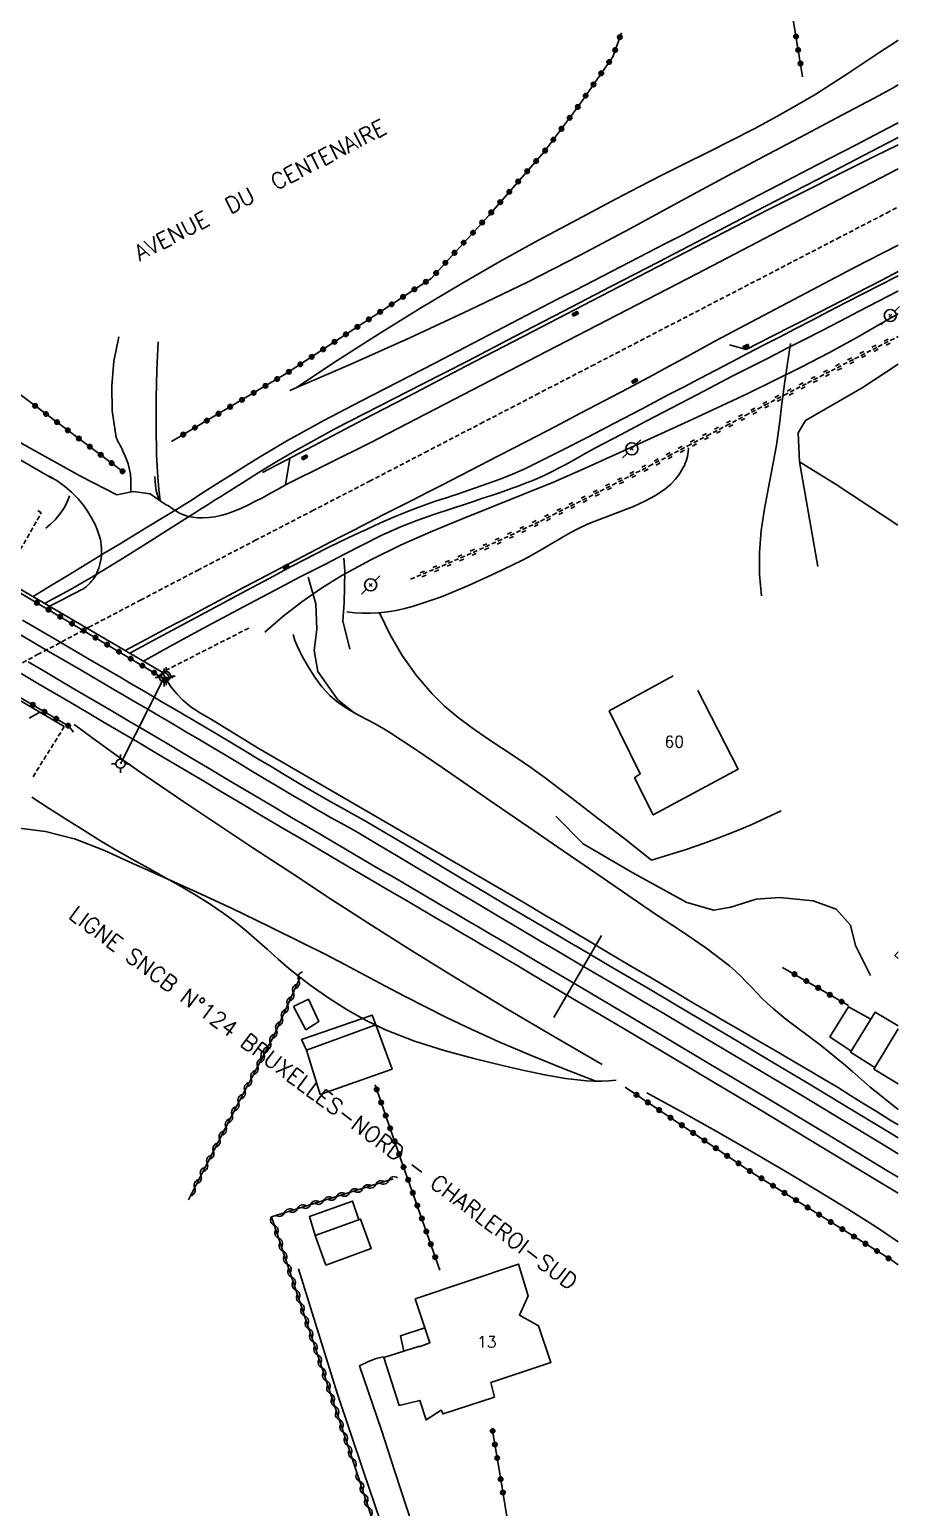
# Model space of a CAD drawing. Header units: millimetres. Extents: x 146997 to 148001, y 141998 to 143001.
# Drawn here: x 147904.6 to 148000.1, y 142667 to 142829.4 of the extents above; entities that cross this region are included whole.
import ezdxf
from ezdxf.enums import TextEntityAlignment as Align

# ---------------------------------------------------------------- set-up
doc = ezdxf.new("R2010")
doc.units = ezdxf.units.MM
doc.linetypes.add('DASHED', pattern=[0.75, 0.5, -0.25])
doc.layers.get('0').update_dxf_attribs({"linetype": 'CONTINUOUS'})
for name, color, linetype in [('W0001', 6, 'DASHED'), ('W0006', 2, 'CONTINUOUS'), ('W0008', 7, 'CONTINUOUS'), ('W0017', 7, 'CONTINUOUS'), ('W0051', 7, 'CONTINUOUS'), ('W0071', 7, 'CONTINUOUS'), ('W0101', 7, 'CONTINUOUS'), ('W0104', 1, 'CONTINUOUS'), ('W0112', 1, 'DASHED'), ('W0120', 7, 'CONTINUOUS'), ('W0211', 2, 'CONTINUOUS'), ('W0214', 2, 'CONTINUOUS'), ('W0220', 5, 'DASHED'), ('W0300', 7, 'CONTINUOUS'), ('W0310', 3, 'CONTINUOUS'), ('W0323', 7, 'CONTINUOUS'), ('W0330', 7, 'CONTINUOUS'), ('W0401', 7, 'CONTINUOUS'), ('W0473', 7, 'CONTINUOUS'), ('W0610', 7, 'CONTINUOUS'), ('W0611', 7, 'CONTINUOUS'), ('W0700', 7, 'CONTINUOUS'), ('W0989', 7, 'CONTINUOUS'), ('W0991', 7, 'CONTINUOUS')]:
    doc.layers.add(name, color=color, linetype=linetype)
doc.styles.get("Standard").update_dxf_attribs({"font": 'romans.shx', "width": 0.85})

# ---------------------------------------------------------------- blocks, each defined once
blk = doc.blocks.new('T610')
for p, q in [((-0.500001, 0), (-1.000002, 0)), ((0, 0.500001), (0, 1.000002)), ((0.500001, 0), (1.000002, 0)), ((0, -0.500001), (0, -1.000002))]:
    blk.add_line(p, q)
blk.add_ellipse((0, 0), major_axis=(-0.353554, 0.353554), ratio=1, start_param=3.926990817, end_param=10.2101761242)
blk = doc.blocks.new('T401')
for p, q in [((-0.3, 0.3), (0, 0.3)), ((-0.3, -0.25), (-0.3, 0.3)), ((-0.3, 0.15), (0, 0.15)), ((-0.3, 0), (0, 0)), ((0, 0.3), (0, -0.25)), ((-0.3, -0.15), (0, -0.15)), ((-0.3, -0.25), (-0.3, -0.3)), ((-0.3, -0.3), (0, -0.3)), ((0, -0.3), (0, -0.25))]:
    blk.add_line(p, q)
blk = doc.blocks.new('T473')
for p, q in [((-0.166667, 0.166667), (0.166667, -0.166667)), ((-0.166667, -0.166667), (0.166667, 0.166667)), ((0.500001, 0.500001), (1.000002, 1.000002)), ((-1.000002, -1.000002), (-0.500001, -0.500001))]:
    blk.add_line(p, q)
blk.add_ellipse((0, 0), major_axis=(0.471405, 0.471405), ratio=1, start_param=5.4977871438, end_param=11.780972451)
blk = doc.blocks.new('t323o')
at = {"color": 0, "linetype": 'Continuous'}
for radius in [0.25, 0.15]:
    blk.add_circle((0, 0), radius, dxfattribs=at)
blk = doc.blocks.new('t310o')
at = {"color": 0, "linetype": 'Continuous'}
for centre, start, end in [((-0.5, 0.38), 216.8699, 323.1304), ((0.5, -0.37), 36.8699, 143.1303)]:
    blk.add_arc(centre, 0.625, start, end, dxfattribs=at)
blk = doc.blocks.new('t220o')
at = {"color": 0, "linetype": 'Continuous'}
for p, q in [((-0.25, 0.25), (0.25, 0.25)), ((-0.25, -0.25), (0.25, -0.25))]:
    blk.add_line(p, q, dxfattribs=at)

msp = doc.modelspace()

# ---------------------------------------------------------------- linework, layer by layer
at = {"layer": 'W0001'}
msp.add_lwpolyline([(147899.84, 142757.7), (147905.48, 142760.71), (147911.11, 142763.71), (147916.76, 142766.69), (147923.04, 142769.97), (147929.33, 142773.23), (147935.62, 142776.49), (147941.92, 142779.75), (147948.01, 142782.91), (147954.1, 142786.07), (147960.2, 142789.24), (147966.29, 142792.4), (147968.98, 142793.79), (147971.67, 142795.19), (147974.37, 142796.59), (147977.06, 142797.98), (147979.75, 142799.38), (147982.45, 142800.77), (147985.14, 142802.17), (147987.83, 142803.57), (147993.27, 142806.39), (147998.71, 142809.21), (148000, 142809.88)], dxfattribs=at)
at = {"layer": 'W0006'}
for points in [[(148000, 142814.05), (147994.27, 142811.1), (147977.96, 142802.58), (147961.43, 142794.05), (147942, 142783.96), (147932.71, 142779.36)], [(147979.92, 142795.18), (147995.13, 142803.18), (148000, 142805.7)]]:
    msp.add_lwpolyline(points, dxfattribs=at)
at = {"layer": 'W0008'}
for points in [[(148000, 142816.72), (147997.44, 142815.45), (147993.56, 142813.52), (147989.69, 142811.59), (147985.83, 142809.64), (147981.99, 142807.67), (147974.62, 142803.85), (147967.25, 142800.04), (147959.88, 142796.22), (147952.52, 142792.4), (147946.93, 142789.48), (147941.35, 142786.57), (147935.76, 142783.64), (147930.18, 142780.71)], [(147983.28, 142794.22), (147985.95, 142795.57), (147988.61, 142796.92), (147991.27, 142798.28), (147993.93, 142799.64), (147998.19, 142801.84), (148000, 142802.78)], [(147915.1, 142761.18), (147917.42, 142762.42), (147919.74, 142763.65), (147922.07, 142764.88), (147924.4, 142766.11), (147927.54, 142767.78), (147930.68, 142769.44), (147933.83, 142771.1), (147936.98, 142772.75), (147938.59, 142773.58), (147940.2, 142774.4), (147941.8, 142775.22), (147943.42, 142776.05), (147945.03, 142776.86), (147946.64, 142777.68), (147948.25, 142778.51), (147949.86, 142779.33), (147952.98, 142780.94), (147956.11, 142782.55), (147959.23, 142784.16), (147962.35, 142785.78), (147965.03, 142787.18), (147967.71, 142788.58), (147970.39, 142789.99), (147973.06, 142791.42), (147974.78, 142792.35), (147976.5, 142793.28), (147978.21, 142794.23), (147979.92, 142795.18)], [(147981.48, 142794.75), (147983.28, 142794.22)], [(147933.17, 142782.26), (147932.71, 142779.36)], [(147906.75, 142780.32), (147907.61, 142779.79), (147908.44, 142779.2), (147909.21, 142778.54), (147909.92, 142777.82), (147910.47, 142777.16), (147910.96, 142776.47), (147911.4, 142775.74), (147911.78, 142774.99), (147912.02, 142774.45), (147912.21, 142773.9), (147912.37, 142773.34), (147912.47, 142772.76), (147912.51, 142772.35), (147912.51, 142771.93), (147912.48, 142771.52), (147912.42, 142771.11), (147912.32, 142770.65), (147912.19, 142770.2), (147912.02, 142769.76), (147911.82, 142769.33), (147911.69, 142769.14), (147911.56, 142768.96), (147911.41, 142768.78), (147911.26, 142768.61), (147911.11, 142768.46), (147910.97, 142768.31), (147910.81, 142768.17), (147910.65, 142768.04), (147910.46, 142767.92), (147910.26, 142767.82), (147910.05, 142767.72), (147909.85, 142767.62), (147909.05, 142767.2), (147908.25, 142766.78), (147907.44, 142766.37), (147906.64, 142765.96)], [(147932.71, 142779.36), (147931.9, 142778.89), (147931.07, 142778.43), (147930.24, 142777.98), (147929.4, 142777.56), (147928.63, 142777.18), (147927.86, 142776.8), (147927.07, 142776.46), (147926.26, 142776.17), (147925.61, 142776), (147924.94, 142775.86), (147924.27, 142775.77), (147923.6, 142775.74), (147923.06, 142775.75), (147922.53, 142775.8), (147922, 142775.9), (147921.49, 142776.05), (147921.05, 142776.25), (147920.64, 142776.51), (147920.25, 142776.78), (147919.85, 142777.04), (147919.61, 142777.18), (147919.37, 142777.31), (147919.13, 142777.46), (147918.92, 142777.65), (147918.83, 142777.78), (147918.75, 142777.93), (147918.69, 142778.08), (147918.64, 142778.23), (147918.51, 142778.73), (147918.42, 142779.24), (147918.37, 142779.75), (147918.36, 142780.26)]]:
    msp.add_lwpolyline(points, dxfattribs=at)
at = {"layer": 'W0017'}
for points in [[(147914.18, 142778.27), (147915.96, 142778.62), (147917.85, 142778.36), (147919.09, 142777.49)], [(147939.77, 142761.33), (147938.99, 142764.43), (147939.14, 142766.41), (147939.22, 142769.89), (147939.12, 142771.31)], [(147935.18, 142769.21), (147936.03, 142766.29), (147936.16, 142763.51), (147935.84, 142761.17), (147936.27, 142758.86), (147938.45, 142755.74), (147940.36, 142754.23)], [(147996.94, 142725.47), (147995.29, 142728.78), (147994.77, 142731), (147993.19, 142732.74), (147990.65, 142733.67), (147986.99, 142734.02), (147984.41, 142733.84), (147981.62, 142732.99), (147979.75, 142732.64), (147976.79, 142733.48), (147970.86, 142736.76), (147965.4, 142739.93), (147962.38, 142742.97)], [(147941.28, 142671), (147938.39, 142679.58), (147934.13, 142693.27)], [(147943.42, 142683.59), (147942.67, 142683.4), (147941.8, 142683.08), (147940.82, 142682.59), (147943.24, 142675.53), (147944.71, 142671)], [(147952.05, 142611.73), (147952.62, 142614.06), (147952.49, 142617.17), (147951.82, 142623.52), (147951.03, 142631.4), (147950.29, 142639.72), (147949, 142646.37), (147946.49, 142655.27), (147943.76, 142663.66), (147941.28, 142671)], [(147944.71, 142671), (147946.6, 142665.18), (147950.15, 142661.87), (147952.46, 142654.01), (147957.66, 142655.64), (147958.56, 142654.6), (147960.56, 142646.24), (147955.33, 142644.47), (147954.3, 142643.4), (147953.96, 142642.78), (147953.88, 142642.15), (147953.84, 142641.08), (147953.89, 142639.16), (147954.63, 142629.81), (147955.86, 142619.68), (147956.29, 142613.95), (147956.39, 142611.89)]]:
    msp.add_lwpolyline(points, dxfattribs=at)
at = {"layer": 'W0051'}
for points in [[(147904.97, 142767.09), (147906.88, 142768.25), (147908.79, 142769.41), (147910.7, 142770.57), (147912.61, 142771.74), (147914.64, 142772.97), (147916.67, 142774.2), (147918.7, 142775.44), (147920.73, 142776.67), (147922.25, 142777.62), (147923.77, 142778.58), (147925.28, 142779.54), (147926.8, 142780.5), (147928.32, 142781.45), (147929.84, 142782.4), (147931.38, 142783.32), (147932.93, 142784.23), (147936.93, 142786.44), (147940.97, 142788.56), (147945.03, 142790.64), (147949.09, 142792.73), (147952.46, 142794.49), (147955.84, 142796.24), (147959.21, 142797.99), (147962.59, 142799.74), (147964.56, 142800.76), (147966.53, 142801.78), (147968.51, 142802.8), (147970.48, 142803.82), (147972.46, 142804.84), (147974.43, 142805.85), (147976.4, 142806.87), (147978.38, 142807.9), (147982.62, 142810.1), (147986.87, 142812.3), (147991.11, 142814.51), (147995.36, 142816.72), (147998.78, 142818.49), (148000, 142819.13)], [(148000, 142817.5), (147997.03, 142815.97), (147991.19, 142812.95), (147985.36, 142809.93), (147979.52, 142806.9), (147973.69, 142803.87), (147968.42, 142801.13), (147963.15, 142798.39), (147957.87, 142795.64), (147952.6, 142792.9), (147947.8, 142790.44), (147942.98, 142788), (147938.19, 142785.53), (147933.45, 142782.93), (147931.57, 142781.83), (147929.71, 142780.68), (147927.87, 142779.51), (147926.02, 142778.35), (147925.56, 142778.06), (147925.1, 142777.77), (147924.64, 142777.48), (147924.19, 142777.19), (147923.73, 142776.89), (147923.27, 142776.6), (147922.81, 142776.31), (147922.35, 142776.02), (147919.74, 142774.37), (147917.14, 142772.72), (147914.52, 142771.08), (147911.88, 142769.48), (147910.48, 142768.67), (147909.08, 142767.88), (147907.67, 142767.1), (147906.24, 142766.34)], [(148000, 142802.33), (147999.83, 142802.24), (147997.97, 142801.29), (147996.12, 142800.33), (147994.26, 142799.38), (147992.4, 142798.42), (147990.54, 142797.46), (147988.69, 142796.5), (147986.94, 142795.59), (147985.2, 142794.69), (147983.45, 142793.78), (147981.71, 142792.87), (147979.97, 142791.96), (147978.22, 142791.05), (147976.48, 142790.14), (147974.74, 142789.23), (147971.79, 142787.69), (147968.85, 142786.14), (147965.9, 142784.61), (147962.94, 142783.1), (147961.62, 142782.43), (147960.31, 142781.77), (147958.98, 142781.12), (147957.63, 142780.52), (147956.29, 142779.98), (147954.93, 142779.49), (147953.57, 142779.02), (147952.21, 142778.54), (147951.6, 142778.34), (147950.99, 142778.14), (147950.38, 142777.94), (147949.77, 142777.74), (147949.17, 142777.55), (147948.56, 142777.34), (147947.95, 142777.13), (147947.35, 142776.91), (147945.92, 142776.35), (147944.49, 142775.76), (147943.07, 142775.14), (147941.66, 142774.51), (147940.21, 142773.84), (147938.76, 142773.14), (147937.32, 142772.43), (147935.88, 142771.71), (147933.38, 142770.42), (147930.9, 142769.09), (147928.43, 142767.76), (147925.95, 142766.43), (147923.36, 142765.05), (147920.77, 142763.66), (147918.18, 142762.28), (147915.59, 142760.89)], [(147917.1, 142760.01), (147919.27, 142761.21), (147921.45, 142762.41), (147923.63, 142763.59), (147925.82, 142764.77), (147928.65, 142766.27), (147931.48, 142767.76), (147934.32, 142769.24), (147937.17, 142770.7), (147939.18, 142771.73), (147941.18, 142772.77), (147943.2, 142773.78), (147945.26, 142774.7), (147947.12, 142775.43), (147949, 142776.09), (147950.9, 142776.71), (147952.79, 142777.35), (147953.47, 142777.58), (147954.16, 142777.81), (147954.85, 142778.04), (147955.53, 142778.27), (147956.22, 142778.5), (147956.9, 142778.74), (147957.58, 142778.98), (147958.26, 142779.23), (147959.06, 142779.54), (147959.85, 142779.85), (147960.63, 142780.18), (147961.41, 142780.54), (147962.08, 142780.87), (147962.75, 142781.21), (147963.41, 142781.56), (147964.06, 142781.92), (147964.72, 142782.29), (147965.37, 142782.65), (147966.02, 142783.01), (147966.68, 142783.37), (147969.49, 142784.86), (147972.31, 142786.35), (147975.12, 142787.83), (147977.94, 142789.3), (147979.9, 142790.31), (147981.85, 142791.32), (147983.81, 142792.32), (147985.77, 142793.32), (147987.74, 142794.32), (147989.7, 142795.32), (147991.65, 142796.33), (147993.61, 142797.33), (147995.72, 142798.43), (147997.84, 142799.53), (147999.95, 142800.63), (148000, 142800.66)], [(147904.54, 142753.72), (147905.72, 142754.39)]]:
    msp.add_lwpolyline(points, dxfattribs=at)
at = {"layer": 'W0071'}
for points in [[(147907.1, 142780.04), (147892.85, 142788.31), (147879.76, 142795.49), (147864.33, 142804.37), (147850.01, 142812.89), (147837.88, 142820.04), (147826.72, 142826.09), (147814.48, 142833.52), (147801.38, 142841.12), (147787.81, 142850.61)], [(147790.89, 142850.71), (147805.64, 142840.45), (147815.53, 142834.25), (147830.3, 142825.64), (147844.04, 142817.74), (147859.7, 142808.86), (147873.15, 142801.25), (147888.3, 142792.87), (147895.84, 142788.49), (147903.74, 142783.91), (147910.17, 142780.32), (147914.18, 142778.27)], [(147914.4, 142795.62), (147913.85, 142792.95), (147913.61, 142790.23), (147913.68, 142787.5), (147914.06, 142784.8), (147914.12, 142784.56), (147914.2, 142784.34), (147914.3, 142784.11), (147914.42, 142783.9), (147914.53, 142783.69), (147914.65, 142783.48), (147914.76, 142783.27), (147914.85, 142783.05), (147915.05, 142782.6), (147915.24, 142782.15), (147915.41, 142781.68), (147915.54, 142781.2), (147915.66, 142780.55), (147915.72, 142779.89), (147915.73, 142779.23), (147915.7, 142778.57)], [(147918.92, 142777.65), (147918.8, 142778.9), (147918.69, 142780.16), (147918.61, 142781.42), (147918.55, 142782.67), (147918.5, 142785.78), (147918.51, 142788.88), (147918.58, 142791.98), (147918.72, 142795.08)]]:
    msp.add_lwpolyline(points, dxfattribs=at)
at = {"layer": 'W0101'}
for points in [[(147975.27, 142758.39), (147968.25, 142754.54)], [(147968.25, 142754.54), (147971.67, 142747.63), (147971.05, 142747.19), (147973.1, 142743.1), (147982.41, 142748.12), (147977.97, 142756.78)], [(148000, 142719.61), (147997.31, 142715.19)], [(147997.31, 142715.19), (148000, 142713.57)]]:
    msp.add_lwpolyline(points, dxfattribs=at)
msp.add_lwpolyline([(147946.96, 142689.97), (147958.29, 142693.77), (147959.37, 142690.28), (147958.4, 142688.16), (147960.49, 142687), (147961.86, 142682.95), (147955.26, 142680.76), (147955.64, 142679.16), (147950, 142677.31), (147949.79, 142677.74), (147948.15, 142676.66), (147947.44, 142678.8), (147945.18, 142678.25), (147943.5, 142683.51), (147947.32, 142684.71), (147947.49, 142684.73), (147948.56, 142685.14)], close=True, dxfattribs=at)
at = {"layer": 'W0104'}
for points in [[(148000, 142728.06), (147999.63, 142727.68), (148000, 142727.33)], [(147934.92, 142719.51), (147936.37, 142720.43), (147935.21, 142722.87), (147933.58, 142722.08)], [(147933.58, 142722.08), (147934.92, 142719.51)], [(147994.82, 142717.15), (147992.5, 142718.75), (147994.52, 142722.04), (147996.99, 142720.67)], [(148000, 142719.93), (147997.46, 142721.44), (147994.77, 142717.06), (147997.43, 142715.38)], [(147935.01, 142717.27), (147942.64, 142720.06)], [(147935.97, 142696.93), (147935.33, 142698.99), (147940.07, 142700.7), (147940.75, 142698.65)], [(147945.68, 142684.2), (147945.32, 142685.91), (147948.02, 142686.77)]]:
    msp.add_lwpolyline(points, dxfattribs=at)
for points in [[(147936.52, 142712.39), (147944.41, 142715.19), (147942.64, 142720.06), (147942.23, 142721.12), (147934.46, 142718.43), (147935.01, 142717.27)], [(147937.12, 142693.66), (147942.12, 142695.48), (147940.95, 142698.72), (147935.97, 142696.93)]]:
    msp.add_lwpolyline(points, close=True, dxfattribs=at)
at = {"layer": 'W0112'}
for points in [[(147901.71, 142768.99), (147905.88, 142776.27), (147905.5, 142776.53)], [(147928.66, 142763.62), (147919.17, 142758.79)], [(147908.41, 142752.81), (147904.97, 142747.3)]]:
    msp.add_lwpolyline(points, dxfattribs=at)
at = {"layer": 'W0120'}
for points in [[(147919.17, 142758.79), (147901.71, 142768.99)], [(147891.06, 142763), (147908.41, 142752.81)]]:
    msp.add_lwpolyline(points, dxfattribs=at)
at = {"layer": 'W0211'}
for points in [[(147933.17, 142789.73), (147939.79, 142792.56), (147946.35, 142795.5), (147952.88, 142798.53), (147959.36, 142801.66), (147965, 142804.54), (147970.6, 142807.52), (147976.16, 142810.55), (147981.74, 142813.55), (147985.78, 142815.7), (147989.83, 142817.84), (147993.87, 142819.99), (147997.9, 142822.14), (147999.44, 142822.97), (148000, 142823.28)], [(147939.42, 142765.41), (147940.3, 142765.31), (147941.17, 142765.26), (147942.05, 142765.26), (147942.93, 142765.3), (147943.9, 142765.41), (147944.87, 142765.56), (147945.82, 142765.77), (147946.76, 142766.02), (147949.82, 142767.07), (147952.81, 142768.3), (147955.75, 142769.65), (147958.65, 142771.06), (147959.43, 142771.46), (147960.19, 142771.88), (147960.95, 142772.32), (147961.7, 142772.77), (147962.45, 142773.22), (147963.2, 142773.66), (147963.96, 142774.09), (147964.73, 142774.5), (147965.94, 142775.07), (147967.18, 142775.57), (147968.42, 142776.04), (147969.67, 142776.5), (147970.92, 142776.99), (147972.15, 142777.55), (147973.34, 142778.2), (147974.46, 142778.96), (147975.03, 142779.45), (147975.55, 142780), (147976, 142780.61), (147976.39, 142781.25), (147976.51, 142781.49), (147976.61, 142781.73), (147976.71, 142781.97), (147976.78, 142782.22), (147976.85, 142782.48), (147976.9, 142782.73), (147976.94, 142782.99), (147976.95, 142783.26), (147976.95, 142783.3), (147976.95, 142783.35), (147976.94, 142783.39), (147976.92, 142783.43)], [(147919.17, 142758.79), (147919.63, 142757.95), (147920.16, 142757.15), (147920.75, 142756.4), (147921.42, 142755.71), (147922.34, 142754.94), (147923.35, 142754.28), (147924.38, 142753.68), (147925.4, 142753.07), (147929.7, 142750.45), (147934.05, 142747.9), (147938.42, 142745.39), (147942.77, 142742.86), (147944.78, 142741.69), (147946.79, 142740.52), (147948.81, 142739.35), (147950.82, 142738.18), (147952.83, 142737.01), (147954.84, 142735.83), (147956.85, 142734.66), (147958.86, 142733.48), (147961.19, 142732.11), (147963.53, 142730.73), (147965.86, 142729.35), (147968.19, 142727.96), (147970.52, 142726.58), (147972.85, 142725.2), (147975.19, 142723.82), (147977.52, 142722.44), (147979.31, 142721.39), (147981.1, 142720.35), (147982.89, 142719.31), (147984.68, 142718.27), (147986.48, 142717.23), (147988.27, 142716.18), (147990.05, 142715.13), (147991.84, 142714.08), (147993.31, 142713.19), (147994.76, 142712.29), (147996.22, 142711.39), (147997.67, 142710.48), (147999.13, 142709.58), (148000, 142709.05)], [(147967.48, 142715.68), (147962.23, 142718.73), (147957.01, 142721.82), (147951.82, 142724.96), (147946.65, 142728.15), (147942.24, 142730.93), (147937.85, 142733.76), (147933.49, 142736.62), (147929.13, 142739.49), (147926.59, 142741.16), (147924.05, 142742.85), (147921.52, 142744.54), (147919.01, 142746.26), (147916.61, 142747.93), (147914.23, 142749.61), (147911.85, 142751.32), (147909.49, 142753.04)]]:
    msp.add_lwpolyline(points, dxfattribs=at)
at = {"layer": 'W0214'}
for points in [[(148000, 142828.21), (147999.72, 142828.03), (147997.96, 142826.88), (147996.22, 142825.71), (147994.47, 142824.54), (147992.71, 142823.39), (147990.93, 142822.26), (147989.12, 142821.19), (147986.66, 142819.8), (147984.16, 142818.47), (147981.65, 142817.17), (147979.12, 142815.9), (147976.58, 142814.64), (147974.05, 142813.38), (147971.53, 142812.1), (147969.03, 142810.79), (147964.76, 142808.51), (147960.5, 142806.22), (147956.26, 142803.88), (147952.06, 142801.47), (147947.46, 142798.72), (147942.9, 142795.9), (147938.38, 142793.01), (147933.9, 142790.06)], [(147906.37, 142774.61), (147906.9, 142775.05), (147907.39, 142775.53), (147907.84, 142776.05), (147908.24, 142776.6), (147908.47, 142776.96), (147908.66, 142777.34), (147908.83, 142777.74), (147908.96, 142778.15)], [(148000, 142710.76), (147999.96, 142710.79), (147998.94, 142711.58), (147997.93, 142712.39), (147996.93, 142713.22), (147995.95, 142714.06), (147994.97, 142714.91), (147993.99, 142715.75), (147992.99, 142716.59), (147991.99, 142717.41), (147991.28, 142717.97), (147990.56, 142718.51), (147989.83, 142719.05), (147989.1, 142719.59), (147988.38, 142720.13), (147987.66, 142720.68), (147986.95, 142721.25), (147986.26, 142721.83), (147985.63, 142722.39), (147985.03, 142722.98), (147984.45, 142723.58), (147983.87, 142724.19), (147983.29, 142724.79), (147982.7, 142725.39), (147982.09, 142725.97), (147981.45, 142726.52), (147978.87, 142728.51), (147976.18, 142730.35), (147973.46, 142732.14), (147970.77, 142733.95), (147966.99, 142736.56), (147963.21, 142739.17), (147959.42, 142741.77), (147955.63, 142744.37), (147952.77, 142746.33), (147949.91, 142748.31), (147947.05, 142750.26), (147944.15, 142752.17), (147943.33, 142752.67), (147942.49, 142753.13), (147941.64, 142753.58), (147940.79, 142754.03), (147939.95, 142754.49), (147939.12, 142755), (147938.33, 142755.57), (147937.59, 142756.2), (147936.69, 142757.17), (147935.91, 142758.23), (147935.22, 142759.35), (147934.57, 142760.48), (147934.26, 142761.07), (147933.98, 142761.67), (147933.74, 142762.28), (147933.53, 142762.91)], [(147904.85, 142745.05), (147906.75, 142743.81), (147908.66, 142742.59), (147910.58, 142741.38), (147912.5, 142740.19), (147914.18, 142739.19), (147915.87, 142738.23), (147917.57, 142737.29), (147919.28, 142736.35), (147920.98, 142735.39), (147922.66, 142734.41), (147924.32, 142733.38), (147925.93, 142732.29), (147927.19, 142731.36), (147928.39, 142730.38), (147929.57, 142729.35), (147930.72, 142728.31), (147931.88, 142727.27), (147933.05, 142726.25), (147934.26, 142725.27), (147935.51, 142724.34), (147937.47, 142722.99), (147939.48, 142721.71), (147941.55, 142720.54), (147943.7, 142719.5), (147946.87, 142718.25), (147950.12, 142717.24), (147953.4, 142716.36), (147956.69, 142715.55), (147958.93, 142715.03), (147961.18, 142714.55), (147963.46, 142714.16), (147965.75, 142713.9), (147966.57, 142713.86), (147967.39, 142713.85), (147968.21, 142713.89), (147969.02, 142713.96)]]:
    msp.add_lwpolyline(points, dxfattribs=at)
at = {"layer": 'W0220'}
msp.add_lwpolyline([(147946.43, 142768.99), (147949.19, 142770.15), (147951.94, 142771.33), (147954.67, 142772.55), (147957.39, 142773.8), (147960.7, 142775.38), (147963.99, 142777.01), (147967.26, 142778.66), (147970.53, 142780.33), (147972.65, 142781.42), (147974.77, 142782.52), (147976.89, 142783.64), (147979, 142784.75), (147981.12, 142785.87), (147983.23, 142786.99), (147985.34, 142788.1), (147987.46, 142789.21), (147990.04, 142790.54), (147992.62, 142791.88), (147995.21, 142793.2), (147997.79, 142794.53), (148000, 142795.66)], dxfattribs=at)
at = {"layer": 'W0300'}
for points in [[(148000, 142798.16), (147998.56, 142797.32), (147995.52, 142795.58), (147992.44, 142793.89), (147989.33, 142792.27), (147983.41, 142789.37), (147977.44, 142786.58), (147971.45, 142783.84), (147965.45, 142781.12), (147962.13, 142779.67), (147958.77, 142778.29), (147955.41, 142776.94), (147952.04, 142775.6), (147948.68, 142774.21), (147945.35, 142772.74), (147942.08, 142771.14), (147938.88, 142769.4), (147936.65, 142768.02), (147934.49, 142766.52), (147932.42, 142764.91), (147930.44, 142763.18)], [(147984.98, 142767.17), (147984.75, 142769.5), (147984.76, 142771.92), (147984.96, 142774.33), (147985.32, 142776.72), (147985.75, 142779.05), (147986.2, 142781.37), (147986.62, 142783.71), (147986.95, 142786.05), (147987.23, 142788.27), (147987.52, 142790.47), (147987.83, 142792.68), (147988.17, 142794.88)], [(147972.9, 142738.15), (147970, 142740.43), (147967.08, 142742.69), (147964.15, 142744.94), (147961.22, 142747.18), (147959.65, 142748.32), (147958.05, 142749.4), (147956.44, 142750.46), (147954.83, 142751.52), (147953.23, 142752.63), (147951.67, 142753.8), (147950.18, 142755.06), (147948.79, 142756.43), (147947.06, 142758.45), (147945.52, 142760.61), (147944.18, 142762.9), (147943.04, 142765.31)], [(147987.14, 142743.56), (147985.51, 142742.78), (147983.85, 142742.03), (147982.17, 142741.32), (147980.48, 142740.65), (147978.61, 142739.96), (147976.72, 142739.31), (147974.82, 142738.71), (147972.9, 142738.15)], [(147903.46, 142741.67), (147906.34, 142741.29), (147909.65, 142740.44), (147912.83, 142739.2), (147915.92, 142737.78), (147918.99, 142736.4), (147922.97, 142734.64), (147926.92, 142732.78), (147930.83, 142730.88), (147934.74, 142728.96), (147936.98, 142727.84), (147939.2, 142726.69), (147941.41, 142725.52), (147943.62, 142724.35), (147945.84, 142723.18), (147948.06, 142722.03), (147950.3, 142720.91), (147952.56, 142719.83), (147956.07, 142718.23), (147959.61, 142716.71), (147963.18, 142715.25), (147966.77, 142713.86)], [(147972.38, 142712.58), (147976.33, 142710.43), (147980.25, 142708.24), (147984.14, 142706.01), (147988.01, 142703.73), (147991.23, 142701.8), (147994.44, 142699.85), (147997.61, 142697.84), (148000, 142696.22)]]:
    msp.add_lwpolyline(points, dxfattribs=at)
at = {"layer": 'W0310'}
for points in [[(147922.06, 142700.82), (147922.26, 142701.26), (147927.35, 142711.14), (147931.41, 142718.83), (147934.32, 142725.3)], [(147944.54, 142703.12), (147931.16, 142698.98)], [(147931.16, 142698.98), (147939.74, 142673.29), (147940.5, 142671)], [(147940.5, 142671), (147946.74, 142652.11), (147948.51, 142645.95), (147949.28, 142642.58), (147949.58, 142640.8), (147949.78, 142639.74)]]:
    msp.add_lwpolyline(points, dxfattribs=at)
at = {"layer": 'W0323'}
for points in [[(147914.84, 142780.83), (147896.51, 142794.55), (147886.11, 142801.16), (147874.88, 142807), (147854.51, 142819.35), (147832.99, 142832.61), (147817.85, 142843.11), (147807.46, 142849.34), (147801.88, 142852.82), (147793.88, 142856.32), (147788.51, 142860.25), (147783.78, 142864.05), (147774.95, 142869.84), (147760.3, 142878.33)], [(147989.5, 142824.16), (147987.2, 142838.1)], [(147920.17, 142784.11), (147932.77, 142791.58), (147948.69, 142802.03), (147955.02, 142808.96), (147961.12, 142815.94), (147964.94, 142821.05), (147968.64, 142826.37), (147969.59, 142828.99)], [(147901.52, 142768.72), (147919.64, 142757.92)], [(147890.61, 142763.2), (147891.39, 142763.14), (147908.89, 142752.87), (147909.42, 142752.2)], [(147994.52, 142722.18), (147987.3, 142726.36)], [(147949.65, 142693.11), (147947.03, 142700.62), (147945.38, 142705.27), (147942.54, 142713.45)], [(148000, 142693.7), (147999.18, 142694.26), (147984.04, 142703.77), (147970.01, 142713.2)], [(147955.41, 142675.71), (147956.19, 142671)], [(147956.19, 142671), (147956.82, 142667.2)], [(147961.89, 142640.12), (147958.66, 142656.18), (147956.82, 142667.2)]]:
    msp.add_lwpolyline(points, dxfattribs=at)
at = {"layer": 'W0330'}
for points in [[(147989.17, 142781.89), (147989, 142785.09), (147989.82, 142786.44), (147996.05, 142790.02), (148000, 142792.6)], [(147991.15, 142770.38), (147989.17, 142781.89)], [(147999.95, 142774.94), (147993.19, 142779.39), (147989.17, 142781.89)]]:
    msp.add_lwpolyline(points, dxfattribs=at)
at = {"layer": 'W0611'}
for points in [[(147919.37, 142758.2), (147914.58, 142748.73)], [(147962.17, 142720.86), (147967.42, 142729.85)]]:
    msp.add_lwpolyline(points, dxfattribs=at)
at = {"layer": 'W0700'}
for points in [[(147941.38, 142742.48), (147940.65, 142742.9), (147939.9, 142743.31), (147939.16, 142743.73), (147938.42, 142744.14), (147937.68, 142744.55), (147936.93, 142744.97), (147936.2, 142745.39), (147935.46, 142745.82), (147934.01, 142746.68), (147932.56, 142747.54), (147931.11, 142748.41), (147929.66, 142749.28), (147928.22, 142750.15), (147926.77, 142751.02), (147925.32, 142751.89), (147923.87, 142752.75), (147922.71, 142753.43), (147921.56, 142754.11), (147920.4, 142754.79), (147919.24, 142755.47), (147918.08, 142756.15), (147916.92, 142756.83), (147915.76, 142757.51), (147914.6, 142758.19), (147911.01, 142760.3), (147907.41, 142762.4), (147903.81, 142764.51)], [(147940.63, 142741.18), (147939.89, 142741.6), (147939.15, 142742.02), (147938.4, 142742.43), (147937.66, 142742.84), (147936.92, 142743.26), (147936.17, 142743.68), (147935.44, 142744.1), (147934.7, 142744.53), (147933.25, 142745.39), (147931.8, 142746.25), (147930.35, 142747.12), (147928.9, 142747.99), (147927.45, 142748.86), (147926.01, 142749.73), (147924.56, 142750.59), (147923.1, 142751.46), (147921.95, 142752.14), (147920.79, 142752.82), (147919.63, 142753.5), (147918.48, 142754.18), (147917.32, 142754.86), (147916.16, 142755.54), (147915, 142756.21), (147913.84, 142756.89), (147910.25, 142759), (147906.65, 142761.11), (147903.05, 142763.22)], [(147904.44, 142759.92), (147906.26, 142758.85), (147908.09, 142757.77), (147909.91, 142756.7), (147911.73, 142755.63), (147913.56, 142754.56), (147915.38, 142753.49), (147917.2, 142752.41), (147919.51, 142751.05), (147921.82, 142749.68), (147924.13, 142748.31), (147926.44, 142746.94), (147928.75, 142745.57), (147931.06, 142744.2), (147933.37, 142742.83), (147935.69, 142741.46), (147937.49, 142740.4), (147939.29, 142739.35), (147941.09, 142738.29), (147942.89, 142737.24), (147944.7, 142736.18), (147946.5, 142735.13), (147948.3, 142734.08), (147950.1, 142733.02), (147951.38, 142732.27), (147952.66, 142731.52), (147953.93, 142730.77), (147955.21, 142730.02), (147956.49, 142729.27), (147957.77, 142728.52), (147959.04, 142727.77), (147960.32, 142727.02)], [(147903.68, 142758.63), (147905.5, 142757.55), (147907.32, 142756.48), (147909.15, 142755.41), (147910.97, 142754.34), (147912.79, 142753.27), (147914.62, 142752.2), (147916.44, 142751.12), (147918.75, 142749.76), (147921.06, 142748.39), (147923.37, 142747.02), (147925.68, 142745.64), (147927.99, 142744.27), (147930.3, 142742.9), (147932.61, 142741.53), (147934.92, 142740.17), (147936.72, 142739.11), (147938.53, 142738.05), (147940.33, 142737), (147942.13, 142735.95), (147943.94, 142734.89), (147945.74, 142733.84), (147947.54, 142732.78), (147949.34, 142731.73), (147950.62, 142730.98), (147951.9, 142730.23), (147953.17, 142729.48), (147954.45, 142728.73), (147955.73, 142727.98), (147957, 142727.23), (147958.28, 142726.48), (147959.55, 142725.73)], [(148000, 142707.65), (147998.67, 142708.46), (147994.55, 142710.95), (147990.25, 142713.53), (147985.93, 142716.11), (147981.61, 142718.68), (147977.28, 142721.24), (147975.01, 142722.58), (147972.75, 142723.92), (147970.48, 142725.25), (147968.21, 142726.58), (147965.93, 142727.91), (147963.66, 142729.25), (147961.4, 142730.58), (147959.13, 142731.92), (147956.91, 142733.24), (147954.69, 142734.56), (147952.47, 142735.88), (147950.26, 142737.2), (147948.04, 142738.53), (147945.83, 142739.85), (147943.61, 142741.16), (147941.38, 142742.48)], [(148000, 142705.89), (147997.9, 142707.17), (147993.78, 142709.66), (147989.47, 142712.25), (147985.16, 142714.82), (147980.84, 142717.39), (147976.52, 142719.95), (147974.25, 142721.29), (147971.98, 142722.62), (147969.71, 142723.96), (147967.44, 142725.29), (147965.17, 142726.62), (147962.9, 142727.96), (147960.63, 142729.29), (147958.36, 142730.63), (147956.15, 142731.95), (147953.93, 142733.27), (147951.71, 142734.59), (147949.5, 142735.91), (147947.29, 142737.23), (147945.07, 142738.55), (147942.85, 142739.87), (147940.63, 142741.18)], [(147960.32, 142727.02), (147965, 142724.25), (147969.68, 142721.48), (147974.36, 142718.71), (147979.03, 142715.92), (147985.61, 142711.98), (147992.18, 142708.03), (147998.75, 142704.07), (148000, 142703.31)], [(147959.55, 142725.73), (147964.23, 142722.96), (147968.91, 142720.19), (147973.59, 142717.42), (147978.26, 142714.64), (147984.84, 142710.7), (147991.41, 142706.74), (147997.97, 142702.78), (148000, 142701.55)]]:
    msp.add_lwpolyline(points, dxfattribs=at)

# ---------------------------------------------------------------- block references
at = {"layer": 'W0220'}
for p, rotation in [((147997.45, 142794.36), 27.15651365336906), ((147998.79, 142795.04), 27.15487185495144), ((147994.78, 142792.99), 27.19521183432149), ((147996.12, 142793.67), 27.15651365336906), ((147990.78, 142790.93), 27.27454459735342), ((147992.12, 142791.61), 27.27454459735342), ((147993.45, 142792.3), 27.19521183432149), ((147988.12, 142789.55), 27.39451171088493), ((147989.45, 142790.24), 27.39451171088493), ((147985.46, 142788.16), 27.57079515837249), ((147986.79, 142788.86), 27.57079515837249), ((147981.48, 142786.06), 27.86814597999346), ((147982.8, 142786.76), 27.86814597999346), ((147984.13, 142787.46), 27.75616504790475), ((147978.83, 142784.66), 27.85431557222691), ((147980.15, 142785.36), 27.90673688432149), ((147976.17, 142783.26), 27.71088496410254), ((147977.5, 142783.96), 27.85431557222691), ((147972.18, 142781.18), 27.20387899395999), ((147973.52, 142781.87), 27.49407208049381), ((147974.85, 142782.56), 27.71088496410254), ((147969.51, 142779.81), 27.0094695420935), ((147970.85, 142780.49), 27.20387899395999), ((147966.84, 142778.45), 26.81588529140693), ((147968.18, 142779.13), 27.0094695420935), ((147962.82, 142776.43), 26.31976835643003), ((147964.16, 142777.1), 26.81588529140693), ((147965.5, 142777.77), 26.81588529140693), ((147960.13, 142775.11), 25.52119932587746), ((147961.47, 142775.76), 26.31976835643003), ((147956.06, 142773.19), 24.71996031118749), ((147957.42, 142773.82), 25.52119932587746), ((147958.77, 142774.46), 25.52119932587746), ((147951.95, 142771.34), 24.04132359136854), ((147953.32, 142771.95), 24.04132359136854), ((147954.69, 142772.56), 24.71996031118749), ((147949.2, 142770.15), 23.36268624091093), ((147950.58, 142770.74), 23.36268624091093), ((147947.82, 142769.57), 22.68404825965295)]:
    msp.add_blockref('t220o', p, dxfattribs=dict(at, rotation=rotation))
at = {"layer": 'W0310'}
for p, rotation in [((147933.55, 142723.58), 65.7965465893549), ((147934.16, 142724.95), 65.7965465893549), ((147932.93, 142722.21), 65.7965465893549), ((147932.32, 142720.84), 65.7965465893549), ((147931.7, 142719.47), 65.7965465893549), ((147931.04, 142718.13), 62.13152219359704), ((147929.64, 142715.48), 62.13152219359704), ((147930.34, 142716.8), 62.13152219359704), ((147928.94, 142714.15), 62.13152219359704), ((147928.24, 142712.82), 62.13152219359704), ((147927.54, 142711.5), 62.13152219359704), ((147926.84, 142710.17), 62.75966477786731), ((147925.47, 142707.5), 62.75966477786731), ((147926.16, 142708.83), 62.75966477786731), ((147924.79, 142706.17), 62.75966477786731), ((147924.1, 142704.83), 62.75966477786731), ((147923.41, 142703.5), 62.75966477786731), ((147944.05, 142702.97), 197.1701022374635), ((147922.73, 142702.16), 62.75966477786731), ((147939.75, 142701.64), 197.1701022374635), ((147941.19, 142702.08), 197.1701022374635), ((147942.62, 142702.53), 197.1701022374635), ((147934.02, 142699.87), 197.1701022374635), ((147935.45, 142700.31), 197.1701022374635), ((147936.89, 142700.75), 197.1701022374635), ((147938.32, 142701.2), 197.1701022374635), ((147931.47, 142698.03), 288.4786272528738), ((147932.59, 142699.43), 197.1701022374635), ((147931.95, 142696.61), 288.4786272528738), ((147932.42, 142695.19), 288.4786272528738), ((147932.9, 142693.77), 288.4786272528738), ((147933.37, 142692.34), 288.4786272528738), ((147933.85, 142690.92), 288.4786272528738), ((147934.33, 142689.5), 288.4786272528738), ((147934.8, 142688.07), 288.4786272528738), ((147935.28, 142686.65), 288.4786272528738), ((147935.75, 142685.23), 288.4786272528738), ((147936.23, 142683.81), 288.4786272528738), ((147936.7, 142682.38), 288.4786272528738), ((147937.18, 142680.96), 288.4786272528738), ((147937.65, 142679.54), 288.4786272528738), ((147938.13, 142678.12), 288.4786272528738), ((147938.6, 142676.69), 288.4786272528738), ((147939.08, 142675.27), 288.4786272528738), ((147939.56, 142673.85), 288.4786272528738), ((147940.03, 142672.42), 288.2968673987264), ((147940.86, 142669.91), 288.2968673987572), ((147941.33, 142668.49), 288.2968673987572), ((147941.8, 142667.06), 288.2968673987572)]:
    msp.add_blockref('t310o', p, dxfattribs=dict(at, rotation=rotation))
at = {"layer": 'W0323'}
for p, rotation in [((147969.42, 142828.53), 70.00324238336277), ((147988.77, 142828.6), 99.3999072704034), ((147968.91, 142827.12), 70.00324238336277), ((147989.01, 142827.12), 99.3999072704034), ((147968.24, 142825.8), 55.23044294591508), ((147989.26, 142825.64), 99.3999072704034), ((147966.53, 142823.33), 55.23044294591508), ((147967.38, 142824.56), 55.23044294591508), ((147965.67, 142822.1), 55.23044294591508), ((147964.81, 142820.87), 53.22346758549742), ((147963.01, 142818.47), 53.22346758549742), ((147963.91, 142819.67), 53.22346758549742), ((147962.12, 142817.27), 53.22346758549742), ((147961.22, 142816.07), 53.22346758549742), ((147959.25, 142813.8), 48.8239627432372), ((147960.24, 142814.93), 48.8239627432372), ((147958.26, 142812.67), 48.8239627432372), ((147956.29, 142810.41), 48.8239627432372), ((147957.28, 142811.54), 48.8239627432372), ((147955.3, 142809.28), 48.8239627432372), ((147953.29, 142807.06), 47.59942616602358), ((147954.3, 142808.17), 47.59942616602358), ((147952.27, 142805.96), 47.59942616602358), ((147950.25, 142803.74), 47.59942616602358), ((147951.26, 142804.85), 47.59942616602358), ((147949.24, 142802.63), 47.59942616602358), ((147946.86, 142800.83), 33.29956844885052), ((147948.12, 142801.65), 33.29956844885052), ((147944.36, 142799.18), 33.29956844885052), ((147945.61, 142800.01), 33.29956844885052), ((147941.85, 142797.54), 33.29956844885052), ((147943.1, 142798.36), 33.29956844885052), ((147939.34, 142795.89), 33.29956844885052), ((147940.6, 142796.71), 33.29956844885052), ((147936.83, 142794.24), 33.29956844885052), ((147938.09, 142795.07), 33.29956844885052), ((147934.33, 142792.6), 33.29956844885052), ((147935.58, 142793.42), 33.29956844885052), ((147931.79, 142790.99), 30.63420791717433), ((147933.07, 142791.77), 33.29956844885052), ((147929.21, 142789.47), 30.63420791717433), ((147930.5, 142790.23), 30.63420791717433), ((147905.2, 142788.04), 143.2021649252766), ((147926.63, 142787.94), 30.63420791717433), ((147927.92, 142788.7), 30.63420791717433), ((147906.4, 142787.14), 143.2021649252766), ((147907.6, 142786.24), 143.2021649252766), ((147924.05, 142786.41), 30.63420791717433), ((147925.34, 142787.17), 30.63420791717433), ((147908.8, 142785.35), 143.2021649252766), ((147910.01, 142784.45), 143.2021649252766), ((147921.47, 142784.88), 30.63420791717433), ((147922.76, 142785.64), 30.63420791717433), ((147911.21, 142783.55), 143.2021649252766), ((147912.41, 142782.65), 143.2021649252766), ((147913.61, 142781.75), 143.2021649252766), ((147914.81, 142780.85), 143.2021649252766), ((147905.39, 142766.41), 329.2053285260814), ((147906.68, 142765.65), 329.2053285260814), ((147907.96, 142764.88), 329.2053285260814), ((147909.25, 142764.11), 329.2053285260814), ((147910.54, 142763.34), 329.2053285260814), ((147911.83, 142762.57), 329.2053285260814), ((147913.12, 142761.81), 329.2053285260814), ((147914.41, 142761.04), 329.2053285260814), ((147915.69, 142760.27), 329.2053285260814), ((147916.98, 142759.5), 329.2053285260814), ((147918.27, 142758.73), 329.2053285260814), ((147919.56, 142757.97), 329.2053285260814), ((147904.95, 142755.19), 329.5812920280391), ((147906.24, 142754.43), 329.5812920280391), ((147907.53, 142753.67), 329.5812920280391), ((147908.83, 142752.91), 329.5812920280391), ((147988.6, 142725.61), 149.8825807572585), ((147989.9, 142724.86), 149.8825807572585), ((147991.2, 142724.11), 149.8825807572585), ((147992.49, 142723.35), 149.8825807572585), ((147993.79, 142722.6), 149.8825807572585), ((147942.72, 142712.94), 109.1067208378874), ((147943.21, 142711.52), 109.1067208378874), ((147971.25, 142712.36), 146.1021628532322), ((147972.5, 142711.53), 146.1021628532322), ((147943.7, 142710.1), 109.1067208378874), ((147973.74, 142710.69), 146.1021628532322), ((147974.99, 142709.85), 146.1021628532322), ((147944.19, 142708.69), 109.1067208378874), ((147976.23, 142709.02), 146.1021628532322), ((147977.48, 142708.18), 146.1021628532322), ((147944.69, 142707.27), 109.1067208378874), ((147978.72, 142707.35), 146.1021628532322), ((147979.97, 142706.51), 146.1021628532322), ((147945.18, 142705.85), 109.1067208378874), ((147981.21, 142705.67), 146.1021628532322), ((147982.46, 142704.84), 146.1021628532322), ((147945.67, 142704.44), 109.5906147166466), ((147983.7, 142704), 146.1021628532322), ((147984.97, 142703.19), 147.8632031263527), ((147946.18, 142703.02), 109.5906147166466), ((147946.68, 142701.61), 109.5906147166466), ((147986.24, 142702.39), 147.8632031263527), ((147987.51, 142701.59), 147.8632031263527), ((147947.18, 142700.2), 109.1941059616916), ((147988.78, 142700.8), 147.8632031263527), ((147990.05, 142700), 147.8632031263527), ((147947.67, 142698.78), 109.1941059616916), ((147991.32, 142699.2), 147.8632031263527), ((147992.59, 142698.4), 147.8632031263527), ((147948.17, 142697.36), 109.1941059616916), ((147993.86, 142697.61), 147.8632031263527), ((147995.13, 142696.81), 147.8632031263527), ((147948.66, 142695.95), 109.1941059616916), ((147996.4, 142696.01), 147.8632031263527), ((147997.67, 142695.21), 147.8632031263527), ((147949.15, 142694.53), 109.1941059616916), ((147998.94, 142694.41), 147.8632031263527), ((147955.46, 142675.44), 279.4055126062618), ((147955.7, 142673.96), 279.4055126062618), ((147955.95, 142672.48), 279.4055126062618), ((147956.33, 142670.16), 279.4055126063211), ((147956.58, 142668.68), 279.4055126063211)]:
    msp.add_blockref('t323o', p, dxfattribs=dict(at, rotation=rotation))
at = {"layer": 'W0401'}
for p, rotation in [((147964.47, 142798.28), 117.3749603780589), ((147983.33, 142794.41), 296.7868860994772), ((147971.13, 142790.63), 298.0230956977361), ((147934.73, 142782.51), 117.6848597210807), ((147932.82, 142770.23), 297.7675031888051)]:
    msp.add_blockref('T401', p, dxfattribs=dict(at, rotation=rotation))
at = {"layer": 'W0473'}
for p in [(147999.13, 142797.95), (147970.73, 142783.32), (147942.06, 142768.37)]:
    msp.add_blockref('T473', p, dxfattribs=at)
at = {"layer": 'W0610'}
for p in [(147919.37, 142758.2), (147919.58, 142758.35), (147914.58, 142748.73)]:
    msp.add_blockref('T610', p, dxfattribs=at)

# ---------------------------------------------------------------- texts
at = {"layer": 'W0989'}
for s, rotation, p in [('AVENUE  DU  CENTENAIRE  ', 27.351, (147916.67, 142803.91)), ('LIGNE SNCB N°124 BRUXELLES-NORD - CHARLEROI-SUD', 323.3518, (147908.76, 142731.87))]:
    msp.add_text(s, height=1.75, rotation=rotation, dxfattribs=at).set_placement(p)
at = {"layer": 'W0991'}
for s, p in [('60', (147975.4, 142751.14)), ('13', (147954.81, 142685.22))]:
    msp.add_text(s, height=1.25, dxfattribs=at).set_placement(p, align=Align.MIDDLE_CENTER)

doc.saveas('drawing.dxf')
